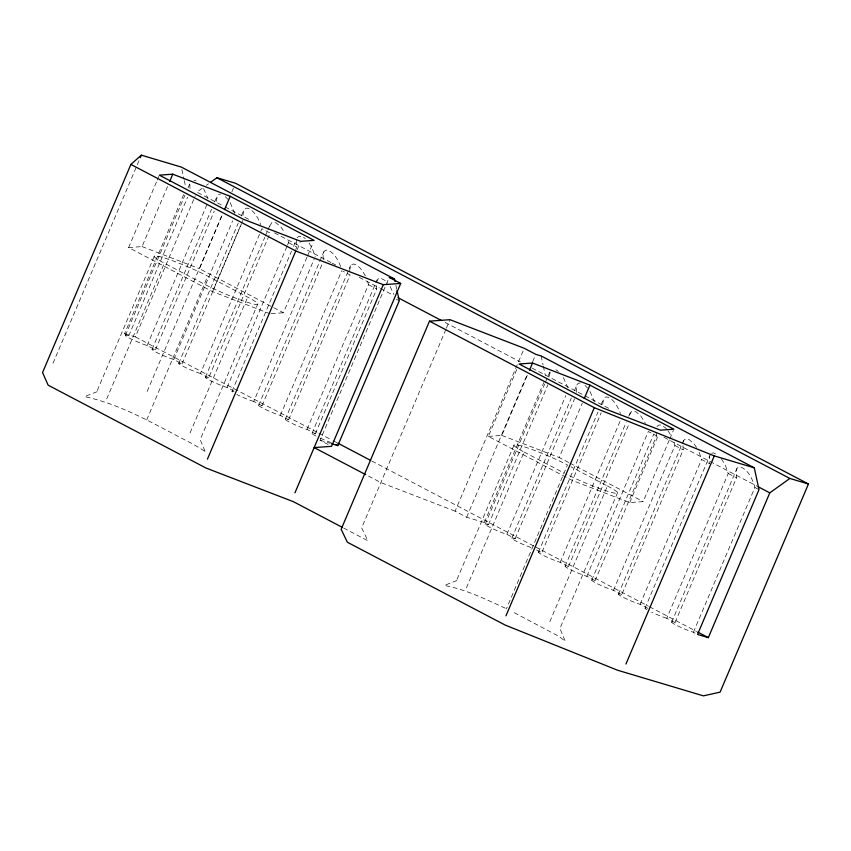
<?xml version="1.0" encoding="UTF-8"?>
<svg xmlns="http://www.w3.org/2000/svg" width="851" height="851" viewBox="0 0 851 851"><rect width="100%" height="100%" fill="white"/><g stroke="black" fill="none" stroke-linecap="round" stroke-linejoin="round"><path stroke-width="0.64" stroke-dasharray="4.25 3.19" d="M189.816 184.188L190.028 189.816M216.324 201.325L217.25 195.826L218.633 194.443L220.526 194.102M242.971 215.314L243.897 209.814L245.29 208.431L247.173 208.091C254.438 210.303 258.034 218.133 260.736 224.632M296.403 240.142L296.797 247.013L295.765 249.449M349.57 271.267L350.484 265.767L351.878 264.374L353.771 264.044C359.643 265.597 362.909 271.501 365.622 276.479M549.427 376.174L550.352 370.685M602.721 404.151L603.646 398.662L605.029 397.268L606.923 396.928C614.188 399.151 617.783 406.969 620.485 413.469M269.756 226.153L271.937 222.419L276.096 222.813L281.128 227.238L284.617 232.568M340.677 266.597C337.975 260.098 334.379 252.268 327.124 250.056L325.231 250.385L323.837 251.779L323.05 254.13L323.274 259.757M376.355 282.106L378.525 278.373L380.418 278.032L385.184 280.532L387.726 283.192M580.276 382.939L578.382 383.28L576.999 384.673L576.212 387.014L576.606 393.885M629.506 414.99L631.676 411.256L635.846 411.65L640.877 416.075L645.43 423.351M696.597 447.445L694.171 444.052L689.14 439.627L686.874 438.893L684.981 439.233L683.587 440.616L682.8 442.967L683.193 449.839L621.741 594.636A13.627 1.308 23 0 0 622.389 596.902A13.627 1.308 23 0 0 640.133 604.284L648.377 608.614A13.627 1.308 23 0 0 646.93 609.731M710.234 454.604L709.447 456.955L709.84 463.827L701.586 459.497L699.15 452.36M693.416 632.261L754.88 487.474C752.592 479.453 748.678 469.795 740.168 466.869L738.274 467.21L736.881 468.593L736.094 470.943L736.487 477.815L675.034 622.602A13.627 1.308 23 0 0 675.673 624.879A13.627 1.308 23 0 0 693.416 632.261L697.554 634.431M147.18 391.407L222.09 214.909M231.898 191.783L233.451 188.135M208.686 377.801L200.442 373.472L261.895 228.696L270.15 233.025L208.686 377.801A13.627 1.308 23 0 0 209.325 380.078A13.627 1.308 23 0 0 227.079 387.46L235.365 391.8M232.004 391.417L291.499 251.205M293.574 246.333L295.637 241.45M315.987 436.063A13.627 1.298 23 0 1 315.338 433.797L306.998 429.425A13.627 1.308 23 0 1 289.255 422.043A13.627 1.308 23 0 1 288.617 419.766L280.362 415.437A13.627 1.308 23 0 1 262.619 408.055A13.627 1.308 23 0 1 261.98 405.778L253.747 401.449L314.157 259.098M311.987 433.404L377.142 279.756M315.338 433.797L376.748 288.978L376.216 285.255M618.39 594.243L683.587 440.616M640.133 604.284L701.586 459.497M52.996 363.292L140.309 157.584M269.969 313.732L212.559 291.616L128.618 247.556L156.786 181.189M157.297 179.986L158.839 176.37M128.618 247.556L142.053 246.588L167.668 186.263M154.201 256.438L96.578 392.183L97.365 391.577L84.579 396.64C123.342 404.831 157.924 426.34 192.858 443.999L203.751 450.551L205.538 452.487L200.208 439.627L257.821 303.881M200.442 373.472A13.627 1.308 23 0 1 182.688 366.09A13.627 1.308 23 0 1 182.05 363.824L173.785 359.484A13.627 1.308 23 0 1 156.041 352.112A13.627 1.308 23 0 1 155.403 349.835L147.138 345.506A13.627 1.308 23 0 1 129.395 338.124A13.627 1.308 23 0 1 128.746 335.847L124.618 333.688L184.007 193.762M125.395 335.464L184.912 195.251M188.018 187.933L190.081 183.061M128.746 335.847L187.624 197.145M106.715 398.938L164.339 263.193A34.572 3.308 23 0 1 162.711 257.428A34.572 3.308 23 0 1 207.718 276.139L247.684 297.127A34.572 3.308 23 0 1 249.311 302.892A34.572 3.308 23 0 1 204.304 284.17L164.339 263.193M124.618 333.688L135.394 336.9L195.304 195.762M147.138 345.506L208.08 201.932M152.042 349.442L211.559 209.24M214.665 201.921L217.25 195.826M155.403 349.835L214.271 211.133M306.966 257.257L283.404 312.764L199.464 268.703L222.515 214.399M146.691 419.926L207.718 276.139M173.785 359.484L232.663 220.781M178.699 363.43L238.206 223.228M241.312 215.909L243.897 209.814M212.559 291.616L242.78 220.43M182.05 363.824L241.439 223.909M205.336 377.408L264.852 237.216M265.374 235.993L267.437 231.121M267.959 229.898L270.544 223.802M190.071 432.872L247.684 297.127M227.079 387.46L286.989 246.333M287.5 245.109L288.542 242.673L287.383 238.62M297.116 249.779L300.19 242.546M307.477 256.055L313.115 242.78M258.619 405.384L319.178 262.757M319.699 261.534L323.837 251.779M261.98 405.778L322.933 262.225M280.362 415.437L341.836 270.65M285.266 419.373L350.484 265.767M288.617 419.766L350.091 274.99L342.868 271.192M306.998 429.425L368.483 284.638L367.324 280.585M328.114 444.52L320.082 440.297L388.184 279.841M445.881 329.422L361.664 527.833L367.866 540.747L343.442 527.939M446.392 328.199L450.009 319.689M531.003 547.501A13.627 1.308 23 0 1 514.653 540.342A13.627 1.308 23 0 1 515.142 538.672L506.888 534.343A13.627 1.308 23 0 1 489.144 526.96A13.627 1.308 23 0 1 488.495 524.684L484.368 522.525L466.646 517.238L455.104 511.174L524.237 348.282M669.269 440.063L643.154 501.601L629.719 502.569L572.308 480.453L488.368 436.393L517.046 368.823M466.646 517.238L527.014 375.014M532.683 361.643L535.268 355.558M488.368 436.393L501.803 435.425L527.418 375.1M513.951 445.275L456.327 581.02L457.115 580.414L444.328 585.477C465.944 589.381 485.995 599.476 505.888 608.454M484.368 522.525L543.757 382.599M485.144 524.301L544.661 384.088M545.172 382.876L549.831 371.898M488.495 524.684L547.895 384.769M466.465 587.775L524.088 452.03A34.572 3.308 23 0 1 522.461 446.264A34.572 3.308 23 0 1 567.468 464.976L506.441 608.763M506.888 534.343L565.766 395.641M511.791 538.279L571.308 398.077M574.414 390.769L576.999 384.673M515.142 538.672L574.542 398.757M568.617 462.476L559.213 457.54L582.265 403.246M538.438 552.278L597.955 412.065M601.061 404.757L603.646 398.662M621.741 594.636L613.475 590.296A13.627 1.308 23 0 1 595.732 582.914A13.627 1.308 23 0 1 595.083 580.637L586.828 576.308A13.627 1.308 23 0 1 569.085 568.925A13.627 1.308 23 0 1 568.447 566.649L560.181 562.32A13.627 1.308 23 0 1 542.438 554.937A13.627 1.308 23 0 1 541.8 552.671L601.189 412.746M560.181 562.32L620.602 419.969M565.085 566.266L626.155 422.394M628.74 416.299L630.293 412.639M568.447 566.649L629.378 423.085M549.82 621.709L607.433 485.964L570.989 466.827M617.571 492.718L559.958 628.463L565.287 641.335L559.054 636.42L511.77 611.401M586.828 576.308L648.292 431.521L656.547 435.85L595.083 580.637M591.732 580.244L653.834 433.946M629.719 502.569L658.397 434.999M669.79 438.861L673.375 430.415M613.475 590.296L674.939 445.509L673.779 441.446M645.026 608.22L709.723 455.828M675.034 622.602L666.769 618.273L728.233 473.486L725.371 465.316L721.425 458.891M671.673 622.219L736.881 468.593M297.19 237.791L298.584 236.408L302.743 236.801M656.94 426.628L658.334 425.245L660.216 424.904L664.982 427.404L667.524 430.063M202.144 188.326L196.858 192.113L223.919 206.314M206.368 185.295L208.484 183.773M711.627 453.221L713.521 452.881L718.276 455.381M271.192 313.647L283.404 312.764M320.082 440.297L330.209 443.318M193.879 180.114L196.145 180.848M142.053 246.588L199.464 268.703M501.803 435.425L559.213 457.54M455.104 511.174L380.865 482.581L366.824 475.209M225.089 206.931L249.8 219.909M274.501 232.876L330.975 262.512M332.156 263.129L335.677 264.98M359.207 277.33L379.206 287.829M380.386 288.446L393.332 295.244M445.094 322.412L520.386 361.941M532.152 368.111L583.914 395.29M585.094 395.906L608.625 408.257M663.908 437.276L756.858 486.059M288.542 242.673L296.797 247.013M368.483 284.638L376.748 288.978M396.172 299.18L399.257 300.797M674.939 445.509L683.193 449.839M728.233 473.486L736.487 477.815M754.88 487.474L759.007 489.633M569.798 463.093L643.154 501.601M524.088 452.03L564.053 473.018M135.394 336.9L317.753 432.627M318.923 433.244L331.869 440.031M333.039 440.648L337.751 443.126M371.866 461.029L534.215 546.246M535.396 546.874L648.334 606.157M649.515 606.774L696.565 631.474M536.63 549.959L541.8 552.671M555.894 369.685L558.384 371.451M303.573 237.386L305.232 238.567M585.041 385.439L587.584 388.099M225.292 196.602L227.834 199.262M668.131 430.914L672.077 437.34M308.987 242.929L312.328 248.503L315.189 256.672M589.998 391.492L594.413 401.512M563.351 377.504L567.766 387.524M390.141 286.585L393.981 294.574M230.249 202.655L235.238 214.707M203.602 188.667L208.016 198.687M541.119 355.941L543.055 364.909M543.332 366.196L545.268 375.174M395.938 285.415L396.768 289.255M181.901 169.551L184.018 179.37M184.284 180.603L185.837 187.763M656.015 432.127L656.547 435.85M666.769 618.273A13.627 1.308 23 0 1 651.696 612.22M331.209 442.616A13.627 1.298 23 0 1 318.657 437.403M253.747 401.449A13.627 1.308 23 0 1 236.833 394.502M232.557 392.003A13.627 1.308 23 0 1 233.461 391.311M607.433 485.964A34.572 3.308 23 0 1 609.986 491.995A34.572 3.308 23 0 1 566.17 474.103"/><path stroke-width="1.28" d="M395.109 281.564L394.545 279L181.369 167.094L141.34 155.148L130.894 164.434L42.55 372.578L48.156 385.184L205.942 468.007L293.446 501.707L342.283 527.333M140.309 157.584L141.34 155.148M169.711 181.433L172.785 174.189L230.196 196.304L314.136 240.365L300.701 241.333L243.29 219.218L159.35 175.157L172.785 174.189M224.558 209.58L230.196 196.304M207.431 459.125L295.776 250.981L130.894 164.434M294.946 492.835L383.29 284.691L400.704 283.436L331.56 446.328L314.147 447.583L365.653 474.603M331.475 443.701L337.804 445.594L399.257 300.797L397.045 290.542M808.45 484.006L789.866 478.453L769.793 492.857L708.33 637.644L697.554 634.431L759.007 489.633L754.294 467.837L541.119 355.941L535.79 354.346L524.237 348.282L450.009 319.689L429.489 321.167L341.145 529.311L347.346 542.225L505.068 625.017L617.571 670.226L703.394 695.852L720.095 692.15L808.45 484.006L235.514 183.263L216.931 177.721L210.591 182.263M529.46 370.27L532.535 363.026L589.945 385.141L673.886 429.202L660.45 430.17L603.04 408.065L519.099 363.994L532.535 363.026M584.307 398.417L589.945 385.141M505.962 615.826L594.306 407.682L429.489 321.167M625.942 664.035L714.287 455.902L754.294 467.837M394.545 279L389.215 277.415L400.704 283.436M295.776 250.981L383.29 284.691M594.306 407.682L714.287 455.902M216.931 177.721L789.866 478.453M398.034 297.712L441.563 320.561M758.028 486.676L769.793 492.857M337.751 443.126L370.685 460.412M697.746 632.091L708.33 637.644M335.773 444.52L337.804 445.594"/></g></svg>
